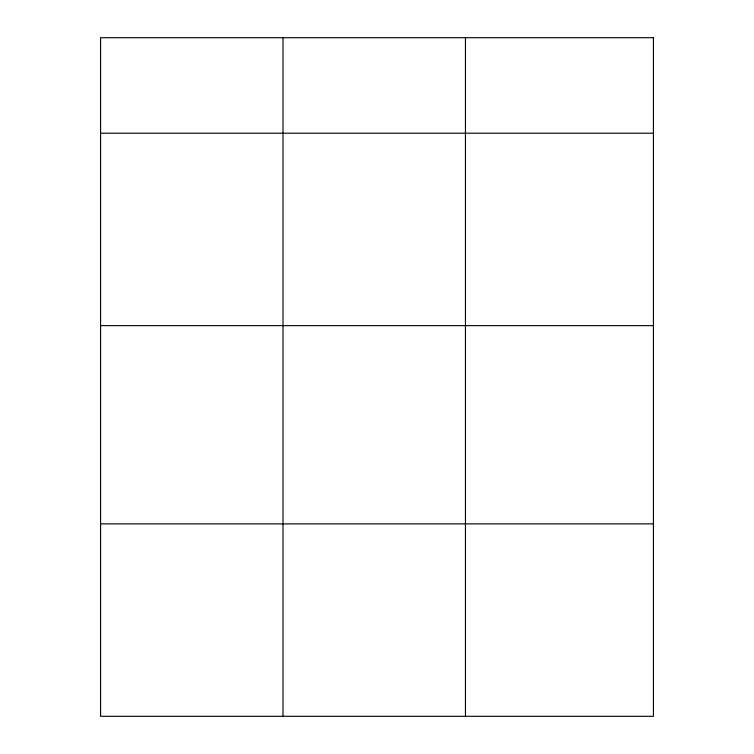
<?xml version="1.0" encoding="UTF-8"?>
<svg xmlns="http://www.w3.org/2000/svg" width="754" height="754" viewBox="0 0 754 754"><rect width="100%" height="100%" fill="white"/><g stroke="black" fill="none" stroke-linecap="round" stroke-linejoin="round"><path stroke-width="1.13" d="M100.574 133.213L653.426 133.213M100.574 325.634L653.426 325.634M100.574 523.879L653.426 523.879M465.454 37.7L465.454 716.3M283.014 37.7L283.014 716.3M653.426 37.7L100.574 37.7L100.574 716.3L653.426 716.3L653.426 37.7"/></g></svg>
